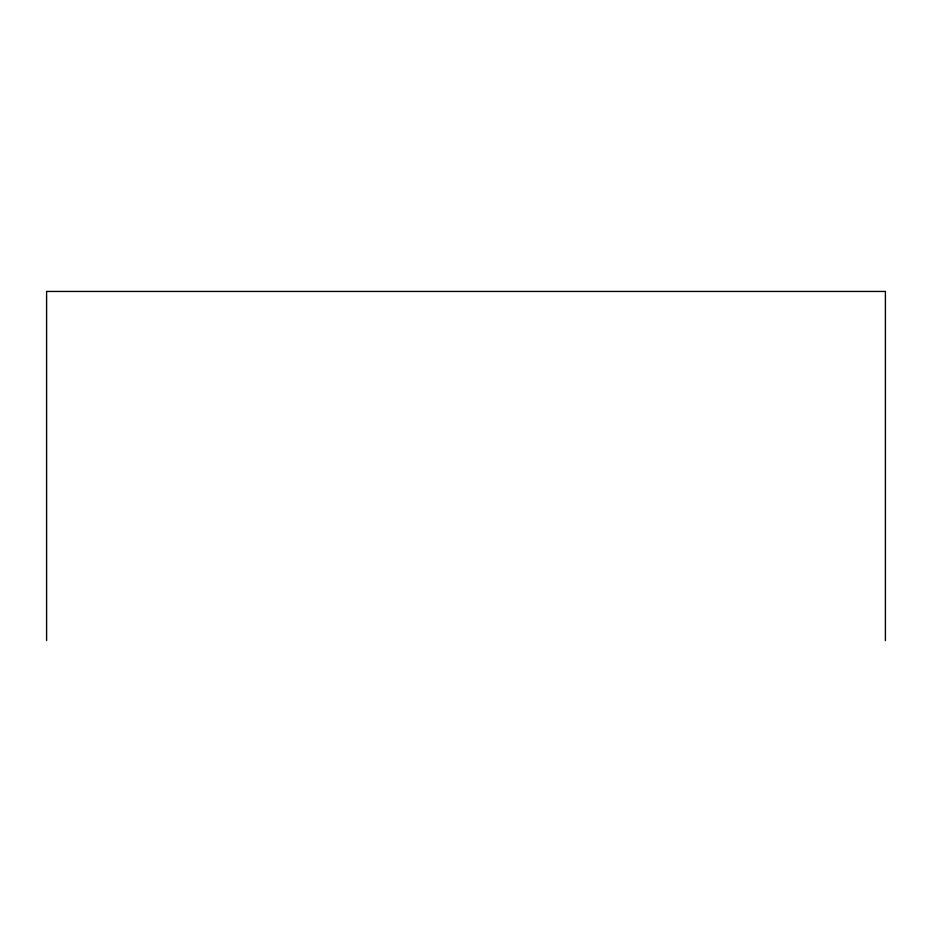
<?xml version="1.0" encoding="UTF-8"?>
<svg xmlns="http://www.w3.org/2000/svg" width="932" height="932" viewBox="0 0 932 932"><rect width="100%" height="100%" fill="white"/><g stroke="black" fill="none" stroke-linecap="round" stroke-linejoin="round"><path stroke-width="1.4" d="M885.4 640.552L885.4 291.448L46.6 291.448L46.6 640.552"/></g></svg>
